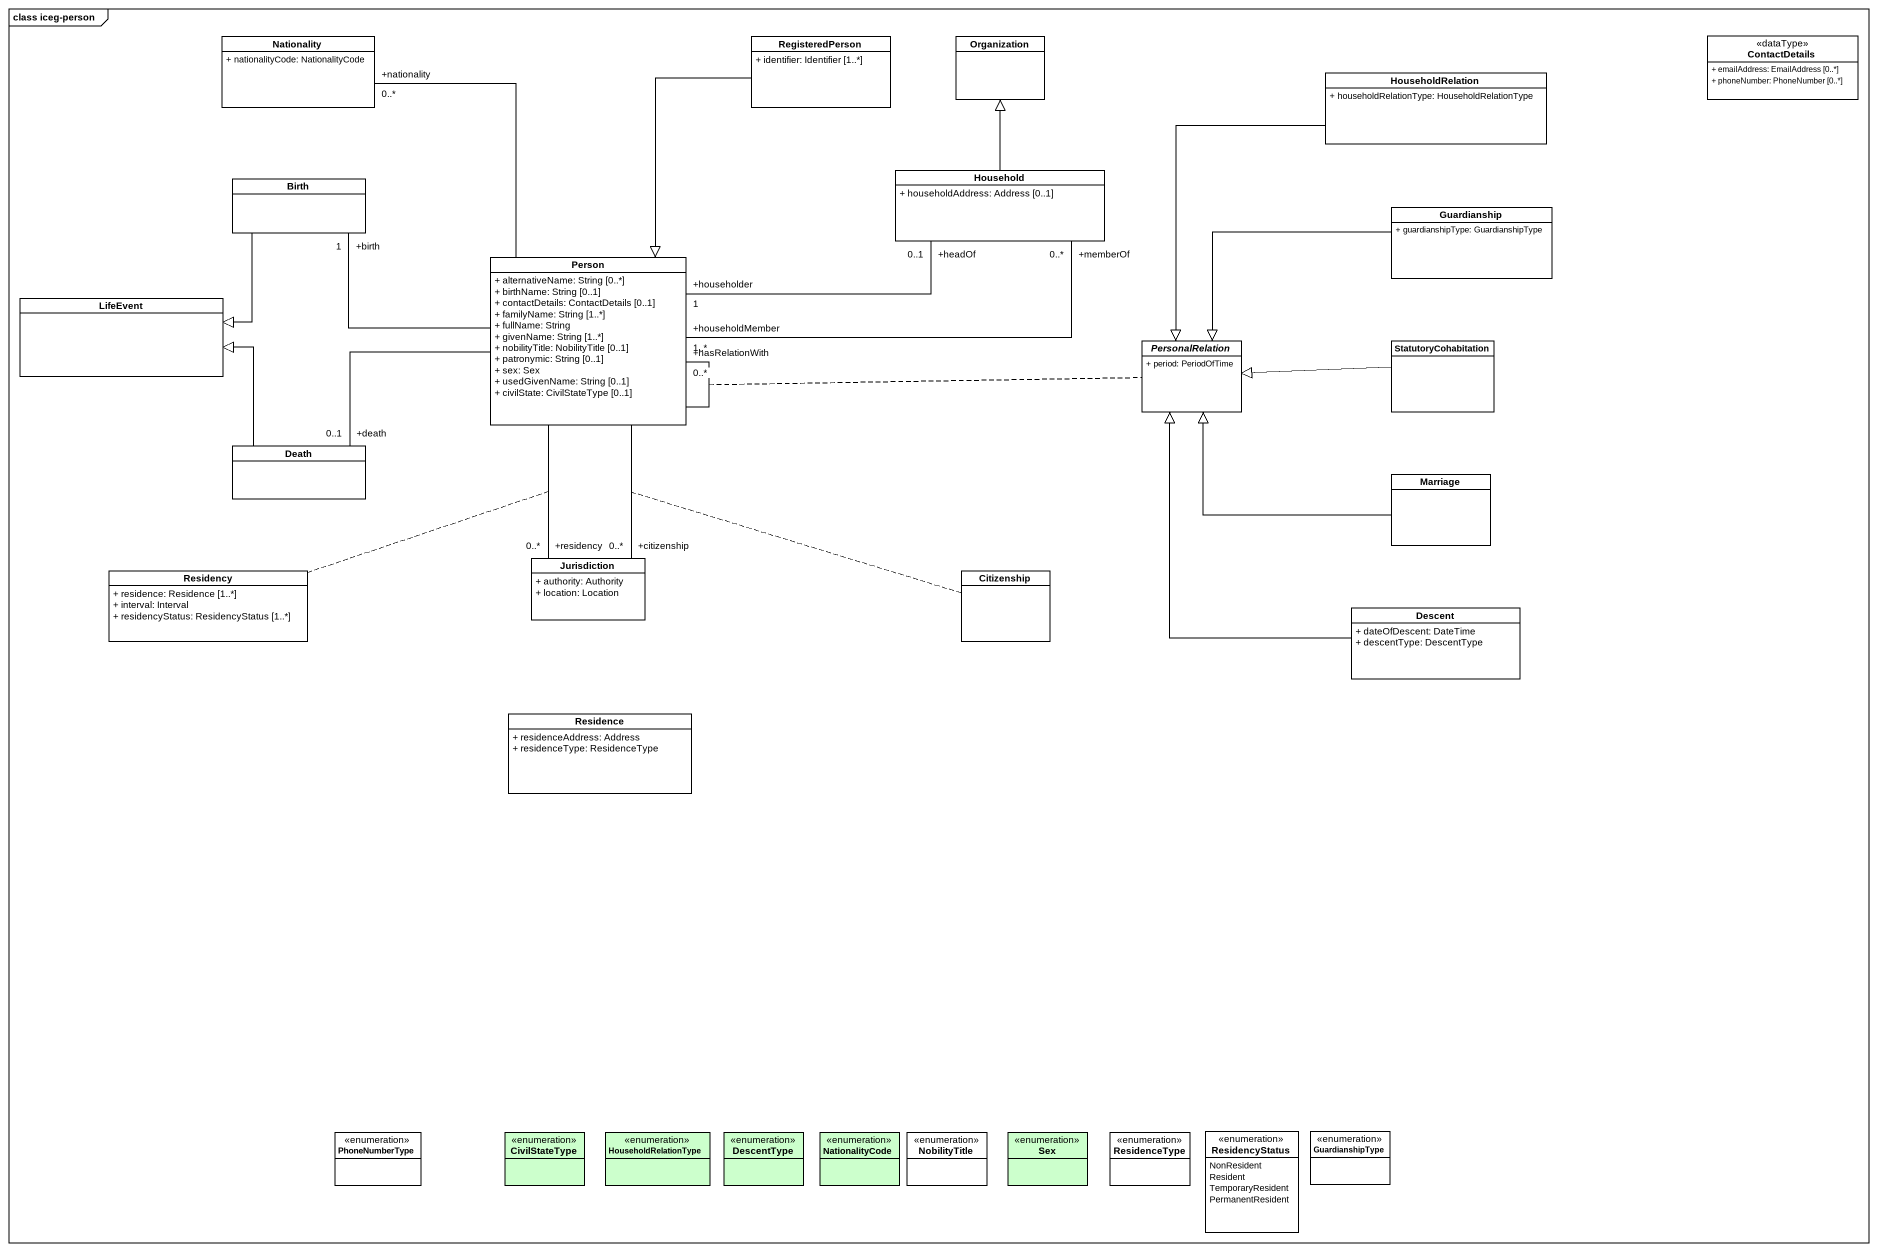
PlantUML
@startuml
mainframe class iceg-person
hide circle
hide empty members
skinparam classAttributeIconSize 0
class Nationality {
  + nationalityCode: NationalityCode
}
class RegisteredPerson {
  + identifier: Identifier [1..*]
}
class Organization
class ContactDetails <<dataType>> {
  + emailAddress: EmailAddress [0..*]
  + phoneNumber: PhoneNumber [0..*]
}
class HouseholdRelation {
  + householdRelationType: HouseholdRelationType
}
class Birth
class Household {
  + householdAddress: Address [0..1]
}
class Guardianship {
  + guardianshipType: GuardianshipType
}
class "Person" as Person_ {
  + alternativeName: String [0..*]
  + birthName: String [0..1]
  + contactDetails: ContactDetails [0..1]
  + familyName: String [1..*]
  + fullName: String
  + givenName: String [1..*]
  + nobilityTitle: NobilityTitle [0..1]
  + patronymic: String [0..1]
  + sex: Sex
  + usedGivenName: String [0..1]
  + civilState: CivilStateType [0..1]
}
class LifeEvent
abstract class PersonalRelation {
  + period: PeriodOfTime
}
class StatutoryCohabitation
class Death
class Marriage
class Jurisdiction {
  + authority: Authority
  + location: Location
}
class Residency {
  + residence: Residence [1..*]
  + interval: Interval
  + residencyStatus: ResidencyStatus [1..*]
}
class Citizenship
class Descent {
  + dateOfDescent: DateTime
  + descentType: DescentType
}
class Residence {
  + residenceAddress: Address
  + residenceType: ResidenceType
}
enum PhoneNumberType
enum CivilStateType #CCFFCC
enum HouseholdRelationType #CCFFCC
enum DescentType #CCFFCC
enum NationalityCode #CCFFCC
enum NobilityTitle
enum Sex #CCFFCC
enum ResidenceType
enum ResidencyStatus {
  NonResident
  Resident
  TemporaryResident
  PermanentResident
}
enum GuardianshipType
RegisteredPerson --|> Person_
HouseholdRelation --|> PersonalRelation
Birth --|> LifeEvent
Household -up-|> Organization
Guardianship -left-|> PersonalRelation
Person_ -up- "+nationality\n0..*" Nationality
Person_ -left- "+birth\n1" Birth
Person_ "+householder\n1" -right- "+headOf\n0..1" Household
Person_ "+householdMember\n1..*" -right- "+memberOf\n0..*" Household
Person_ -- "+hasRelationWith\n0..*" Person_
(Person_, Person_) .. PersonalRelation
Person_ -left- "+death\n0..1" Death
Person_ -- "+citizenship\n0..*" Jurisdiction
(Person_, Jurisdiction) .. Citizenship
Person_ -- "+residency\n0..*" Jurisdiction
(Person_, Jurisdiction) .. Residency
StatutoryCohabitation -left-|> PersonalRelation
Death -up-|> LifeEvent
Marriage -left-|> PersonalRelation
Descent -up-|> PersonalRelation
@enduml
